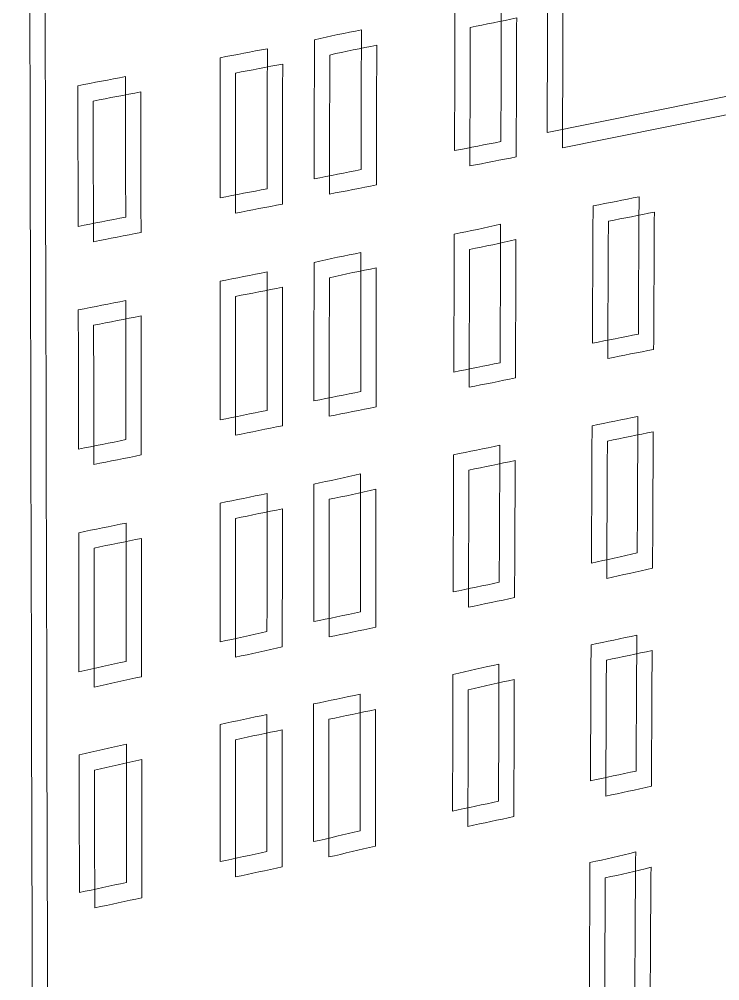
# Model space of a CAD drawing. Header units: centimetres. Extents: x -10.6 to 11.8, y -10.5 to 10.6.
# Drawn here: x -0.748 to -0.005, y -7.858 to -6.837 of the extents above; entities that cross this region are included whole.
import ezdxf

# ---------------------------------------------------------------- set-up
doc = ezdxf.new("R2010")
doc.units = ezdxf.units.CM
doc.header["$MEASUREMENT"] = 0
doc.layers.add('Livello 1', color=7, linetype='Continuous')

msp = doc.modelspace()

# ---------------------------------------------------------------- linework, layer by layer
at = {"layer": 'Livello 1', "color": 7, "lineweight": 9}
for points, knots in [([(0.83948, -9.50763), (0.85905, -8.36468), (0.87924, -7.18582), (0.89998, -5.9748), (0.89998, -5.9748), (0.92135, -4.72713), (0.9434, -3.43981), (0.96611, -2.11284), (0.96611, -2.11284), (0.87608, -2.11956), (0.78571, -2.12631), (0.695, -2.13308), (0.695, -2.13308), (0.60394, -2.13988), (0.5122, -2.14673), (0.42012, -2.15361), (0.42012, -2.15361), (0.41121, -2.97352), (0.40261, -3.77751), (0.39403, -4.56558), (0.39403, -4.56558), (0.3856, -5.33926), (0.3773, -6.10007), (0.36917, -6.84571), (0.36917, -6.84571), (0.27744, -6.8644), (0.18533, -6.8828), (0.09288, -6.90126), (0.09288, -6.90126), (-0.00021, -6.91985), (-0.09379, -6.9385), (-0.18779, -6.95764), (-0.18779, -6.95764), (-0.18465, -6.20091), (-0.18143, -5.42959), (-0.17818, -4.64521), (-0.17818, -4.64521), (-0.17487, -3.84547), (-0.17149, -3.02958), (-0.16805, -2.19757), (-0.16805, -2.19757), (-0.26357, -2.2047), (-0.35943, -2.21187), (-0.45597, -2.21908), (-0.45597, -2.21908), (-0.55285, -2.2263), (-0.65025, -2.23359), (-0.74799, -2.24091), (-0.74799, -2.24091), (-0.74467, -3.62596), (-0.74144, -4.96899), (-0.73815, -6.26838), (-0.73815, -6.26838), (-0.73497, -7.52807), (-0.73203, -8.752), (-0.72903, -9.93773), (-0.72903, -9.93773), (-0.68793, -9.92645), (-0.64683, -9.91514), (-0.60573, -9.90386), (-0.60573, -9.90386), (-0.60618, -9.92495), (-0.60663, -9.94526), (-0.60708, -9.96558), (-0.60708, -9.96558), (-0.59907, -9.97269), (-0.59091, -9.97976), (-0.58276, -9.98606), (-0.58276, -9.98606), (-0.36244, -9.92509), (-0.14463, -9.86479), (0.07082, -9.80517), (0.07082, -9.80517), (0.28362, -9.74629), (0.49453, -9.68792), (0.70278, -9.63027), (0.70278, -9.63027), (0.71043, -9.61996), (0.7181, -9.60887), (0.72576, -9.59778), (0.72576, -9.59778), (0.72637, -9.57818), (0.727, -9.5586), (0.72763, -9.53826), (0.72763, -9.53826), (0.7648, -9.52806), (0.80214, -9.51784), (0.83948, -9.50763)], [0, 0, 0, 0, 0.0454545, 0.0454545, 0.0454545, 0.0454545, 0.0909091, 0.0909091, 0.0909091, 0.0909091, 0.1363636, 0.1363636, 0.1363636, 0.1363636, 0.1818182, 0.1818182, 0.1818182, 0.1818182, 0.2272727, 0.2272727, 0.2272727, 0.2272727, 0.2727273, 0.2727273, 0.2727273, 0.2727273, 0.3181818, 0.3181818, 0.3181818, 0.3181818, 0.3636364, 0.3636364, 0.3636364, 0.3636364, 0.4090909, 0.4090909, 0.4090909, 0.4090909, 0.4545455, 0.4545455, 0.4545455, 0.4545455, 0.5, 0.5, 0.5, 0.5, 0.5454545, 0.5454545, 0.5454545, 0.5454545, 0.5909091, 0.5909091, 0.5909091, 0.5909091, 0.6363636, 0.6363636, 0.6363636, 0.6363636, 0.6818182, 0.6818182, 0.6818182, 0.6818182, 0.7272727, 0.7272727, 0.7272727, 0.7272727, 0.7727273, 0.7727273, 0.7727273, 0.7727273, 0.8181818, 0.8181818, 0.8181818, 0.8181818, 0.8636364, 0.8636364, 0.8636364, 0.8636364, 0.9090909, 0.9090909, 0.9090909, 0.9090909, 0.9545455, 0.9545455, 0.9545455, 0.9545455, 1, 1, 1, 1]), ([(0.85573, -9.52388), (0.87531, -8.38094), (0.8955, -7.20208), (0.91624, -5.99106), (0.91624, -5.99106), (0.93761, -4.74339), (0.95965, -3.45606), (0.98237, -2.1291), (0.98237, -2.1291), (0.89234, -2.13582), (0.80196, -2.14256), (0.71126, -2.14933), (0.71126, -2.14933), (0.6202, -2.15614), (0.52846, -2.16299), (0.43638, -2.16987), (0.43638, -2.16987), (0.42746, -2.98978), (0.41887, -3.79376), (0.41028, -4.58184), (0.41028, -4.58184), (0.40185, -5.35552), (0.39355, -6.11632), (0.38542, -6.86196), (0.38542, -6.86196), (0.2937, -6.88065), (0.20158, -6.89906), (0.10914, -6.91752), (0.10914, -6.91752), (0.01605, -6.93611), (-0.07754, -6.95475), (-0.17153, -6.97389), (-0.17153, -6.97389), (-0.16839, -6.21717), (-0.16518, -5.44584), (-0.16193, -4.66146), (-0.16193, -4.66146), (-0.15861, -3.86172), (-0.15524, -3.04584), (-0.1518, -2.21383), (-0.1518, -2.21383), (-0.24731, -2.22095), (-0.34318, -2.22812), (-0.43971, -2.23533), (-0.43971, -2.23533), (-0.5366, -2.24256), (-0.634, -2.24985), (-0.73174, -2.25716), (-0.73174, -2.25716), (-0.72842, -3.64221), (-0.72518, -4.98524), (-0.7219, -6.28463), (-0.7219, -6.28463), (-0.71871, -7.54433), (-0.71578, -8.76825), (-0.71277, -9.95399), (-0.71277, -9.95399), (-0.67167, -9.94271), (-0.63058, -9.9314), (-0.58948, -9.92012), (-0.58948, -9.92012), (-0.58992, -9.94121), (-0.59037, -9.96152), (-0.59082, -9.98184), (-0.59082, -9.98184), (-0.58282, -9.98895), (-0.57466, -9.99602), (-0.5665, -10.00231), (-0.5665, -10.00231), (-0.34619, -9.94134), (-0.12838, -9.88104), (0.08708, -9.82143), (0.08708, -9.82143), (0.29987, -9.76254), (0.51078, -9.70418), (0.71903, -9.64652), (0.71903, -9.64652), (0.72669, -9.63622), (0.73435, -9.62513), (0.74202, -9.61403), (0.74202, -9.61403), (0.74263, -9.59444), (0.74326, -9.57485), (0.74388, -9.55451), (0.74388, -9.55451), (0.78106, -9.54432), (0.8184, -9.53409), (0.85573, -9.52388)], [0, 0, 0, 0, 0.0454545, 0.0454545, 0.0454545, 0.0454545, 0.0909091, 0.0909091, 0.0909091, 0.0909091, 0.1363636, 0.1363636, 0.1363636, 0.1363636, 0.1818182, 0.1818182, 0.1818182, 0.1818182, 0.2272727, 0.2272727, 0.2272727, 0.2272727, 0.2727273, 0.2727273, 0.2727273, 0.2727273, 0.3181818, 0.3181818, 0.3181818, 0.3181818, 0.3636364, 0.3636364, 0.3636364, 0.3636364, 0.4090909, 0.4090909, 0.4090909, 0.4090909, 0.4545455, 0.4545455, 0.4545455, 0.4545455, 0.5, 0.5, 0.5, 0.5, 0.5454545, 0.5454545, 0.5454545, 0.5454545, 0.5909091, 0.5909091, 0.5909091, 0.5909091, 0.6363636, 0.6363636, 0.6363636, 0.6363636, 0.6818182, 0.6818182, 0.6818182, 0.6818182, 0.7272727, 0.7272727, 0.7272727, 0.7272727, 0.7727273, 0.7727273, 0.7727273, 0.7727273, 0.8181818, 0.8181818, 0.8181818, 0.8181818, 0.8636364, 0.8636364, 0.8636364, 0.8636364, 0.9090909, 0.9090909, 0.9090909, 0.9090909, 0.9545455, 0.9545455, 0.9545455, 0.9545455, 1, 1, 1, 1]), ([(-0.28559, -6.82978), (-0.26916, -6.82663), (-0.25273, -6.82349), (-0.23631, -6.81956), (-0.23631, -6.81956), (-0.23648, -6.86879), (-0.23664, -6.91801), (-0.23681, -6.96724), (-0.23681, -6.96724), (-0.25336, -6.97046), (-0.26959, -6.97366), (-0.28599, -6.97687), (-0.28599, -6.97687), (-0.28586, -6.92835), (-0.28572, -6.87906), (-0.28559, -6.82978)], [0, 0, 0, 0, 0.25, 0.25, 0.25, 0.25, 0.5, 0.5, 0.5, 0.5, 0.75, 0.75, 0.75, 0.75, 1, 1, 1, 1]), ([(-0.26933, -6.84604), (-0.2529, -6.84289), (-0.23648, -6.83975), (-0.22005, -6.83581), (-0.22005, -6.83581), (-0.22022, -6.88504), (-0.22039, -6.93427), (-0.22055, -6.98349), (-0.22055, -6.98349), (-0.23711, -6.98672), (-0.25334, -6.98992), (-0.26973, -6.99312), (-0.26973, -6.99312), (-0.2696, -6.94461), (-0.26947, -6.89532), (-0.26933, -6.84604)], [0, 0, 0, 0, 0.25, 0.25, 0.25, 0.25, 0.5, 0.5, 0.5, 0.5, 0.75, 0.75, 0.75, 0.75, 1, 1, 1, 1]), ([(-0.4347, -6.85912), (-0.41827, -6.85518), (-0.40152, -6.85198), (-0.38478, -6.84879), (-0.38478, -6.84879), (-0.38502, -6.89819), (-0.3851, -6.9476), (-0.38518, -6.99701), (-0.38518, -6.99701), (-0.40173, -7.00026), (-0.41846, -7.00351), (-0.43501, -7.00674), (-0.43501, -7.00674), (-0.43496, -6.95805), (-0.43475, -6.90858), (-0.4347, -6.85912)], [0, 0, 0, 0, 0.25, 0.25, 0.25, 0.25, 0.5, 0.5, 0.5, 0.5, 0.75, 0.75, 0.75, 0.75, 1, 1, 1, 1]), ([(-0.41844, -6.87538), (-0.40202, -6.87143), (-0.38527, -6.86823), (-0.36852, -6.86504), (-0.36852, -6.86504), (-0.36876, -6.91445), (-0.36884, -6.96386), (-0.36892, -7.01326), (-0.36892, -7.01326), (-0.38548, -7.01652), (-0.4022, -7.01977), (-0.41876, -7.02299), (-0.41876, -7.02299), (-0.4187, -6.9743), (-0.41849, -6.92484), (-0.41844, -6.87538)], [0, 0, 0, 0, 0.25, 0.25, 0.25, 0.25, 0.5, 0.5, 0.5, 0.5, 0.75, 0.75, 0.75, 0.75, 1, 1, 1, 1]), ([(-0.53486, -6.87827), (-0.51812, -6.87509), (-0.50137, -6.87188), (-0.48462, -6.86866), (-0.48462, -6.86866), (-0.4848, -6.91819), (-0.48482, -6.96771), (-0.48484, -7.01724), (-0.48484, -7.01724), (-0.50157, -7.02051), (-0.51829, -7.02378), (-0.53484, -7.02703), (-0.53484, -7.02703), (-0.53485, -6.97744), (-0.53486, -6.92785), (-0.53486, -6.87827)], [0, 0, 0, 0, 0.25, 0.25, 0.25, 0.25, 0.5, 0.5, 0.5, 0.5, 0.75, 0.75, 0.75, 0.75, 1, 1, 1, 1]), ([(-0.51861, -6.89453), (-0.50187, -6.89135), (-0.48511, -6.88813), (-0.46836, -6.88492), (-0.46836, -6.88492), (-0.46854, -6.93445), (-0.46857, -6.98397), (-0.46859, -7.0335), (-0.46859, -7.0335), (-0.48531, -7.03677), (-0.50203, -7.04004), (-0.51859, -7.04328), (-0.51859, -7.04328), (-0.51859, -6.9937), (-0.5186, -6.94411), (-0.51861, -6.89453)], [0, 0, 0, 0, 0.25, 0.25, 0.25, 0.25, 0.5, 0.5, 0.5, 0.5, 0.75, 0.75, 0.75, 0.75, 1, 1, 1, 1]), ([(-0.68577, -6.90795), (-0.66902, -6.90474), (-0.65211, -6.90151), (-0.6352, -6.89827), (-0.6352, -6.89827), (-0.63513, -6.94798), (-0.63507, -6.99768), (-0.635, -7.04739), (-0.635, -7.04739), (-0.65188, -7.05069), (-0.66876, -7.05399), (-0.68548, -7.05725), (-0.68548, -7.05725), (-0.68558, -7.00748), (-0.68567, -6.95772), (-0.68577, -6.90795)], [0, 0, 0, 0, 0.25, 0.25, 0.25, 0.25, 0.5, 0.5, 0.5, 0.5, 0.75, 0.75, 0.75, 0.75, 1, 1, 1, 1]), ([(-0.66952, -6.92421), (-0.65277, -6.921), (-0.63586, -6.91776), (-0.61894, -6.91452), (-0.61894, -6.91452), (-0.61887, -6.96423), (-0.61881, -7.01393), (-0.61874, -7.06364), (-0.61874, -7.06364), (-0.63563, -7.06694), (-0.65251, -7.07024), (-0.66923, -7.07351), (-0.66923, -7.07351), (-0.66932, -7.02374), (-0.66942, -6.97398), (-0.66952, -6.92421)], [0, 0, 0, 0, 0.25, 0.25, 0.25, 0.25, 0.5, 0.5, 0.5, 0.5, 0.75, 0.75, 0.75, 0.75, 1, 1, 1, 1]), ([(-0.139, -7.03549), (-0.12262, -7.03228), (-0.10641, -7.02907), (-0.09018, -7.02583), (-0.09018, -7.02583), (-0.09044, -7.07412), (-0.09068, -7.12317), (-0.09094, -7.17145), (-0.09094, -7.17145), (-0.10728, -7.17474), (-0.12347, -7.17802), (-0.13966, -7.18129), (-0.13966, -7.18129), (-0.13944, -7.13294), (-0.13922, -7.08383), (-0.139, -7.03549)], [0, 0, 0, 0, 0.25, 0.25, 0.25, 0.25, 0.5, 0.5, 0.5, 0.5, 0.75, 0.75, 0.75, 0.75, 1, 1, 1, 1]), ([(-0.12274, -7.05175), (-0.10636, -7.04854), (-0.09015, -7.04533), (-0.07393, -7.04209), (-0.07393, -7.04209), (-0.07418, -7.09037), (-0.07443, -7.13942), (-0.07468, -7.18771), (-0.07468, -7.18771), (-0.09103, -7.191), (-0.10721, -7.19427), (-0.12341, -7.19754), (-0.12341, -7.19754), (-0.12318, -7.1492), (-0.12296, -7.10009), (-0.12274, -7.05175)], [0, 0, 0, 0, 0.25, 0.25, 0.25, 0.25, 0.5, 0.5, 0.5, 0.5, 0.75, 0.75, 0.75, 0.75, 1, 1, 1, 1]), ([(-0.28624, -7.06543), (-0.26986, -7.06219), (-0.25364, -7.05896), (-0.23711, -7.05492), (-0.23711, -7.05492), (-0.23726, -7.10415), (-0.23743, -7.15261), (-0.23759, -7.20184), (-0.23759, -7.20184), (-0.2541, -7.20516), (-0.27046, -7.20845), (-0.28681, -7.21175), (-0.28681, -7.21175), (-0.28667, -7.16323), (-0.28637, -7.11394), (-0.28624, -7.06543)], [0, 0, 0, 0, 0.25, 0.25, 0.25, 0.25, 0.5, 0.5, 0.5, 0.5, 0.75, 0.75, 0.75, 0.75, 1, 1, 1, 1]), ([(-0.26998, -7.08168), (-0.25361, -7.07844), (-0.23738, -7.07521), (-0.22085, -7.07118), (-0.22085, -7.07118), (-0.22101, -7.12041), (-0.22118, -7.16887), (-0.22133, -7.21809), (-0.22133, -7.21809), (-0.23785, -7.22141), (-0.2542, -7.2247), (-0.27055, -7.228), (-0.27055, -7.228), (-0.27041, -7.17949), (-0.27012, -7.1302), (-0.26998, -7.08168)], [0, 0, 0, 0, 0.25, 0.25, 0.25, 0.25, 0.5, 0.5, 0.5, 0.5, 0.75, 0.75, 0.75, 0.75, 1, 1, 1, 1]), ([(-0.4351, -7.09562), (-0.41856, -7.09158), (-0.40186, -7.0883), (-0.38532, -7.08501), (-0.38532, -7.08501), (-0.3854, -7.13441), (-0.38547, -7.18304), (-0.38555, -7.23245), (-0.38555, -7.23245), (-0.40206, -7.2358), (-0.41874, -7.23915), (-0.43525, -7.24247), (-0.43525, -7.24247), (-0.4352, -7.19378), (-0.43515, -7.14432), (-0.4351, -7.09562)], [0, 0, 0, 0, 0.25, 0.25, 0.25, 0.25, 0.5, 0.5, 0.5, 0.5, 0.75, 0.75, 0.75, 0.75, 1, 1, 1, 1]), ([(-0.41884, -7.11188), (-0.4023, -7.10784), (-0.3856, -7.10455), (-0.36906, -7.10126), (-0.36906, -7.10126), (-0.36914, -7.15067), (-0.36922, -7.1993), (-0.36929, -7.24871), (-0.36929, -7.24871), (-0.3858, -7.25206), (-0.40248, -7.25541), (-0.41899, -7.25873), (-0.41899, -7.25873), (-0.41894, -7.21004), (-0.41889, -7.16057), (-0.41884, -7.11188)], [0, 0, 0, 0, 0.25, 0.25, 0.25, 0.25, 0.5, 0.5, 0.5, 0.5, 0.75, 0.75, 0.75, 0.75, 1, 1, 1, 1]), ([(-0.53483, -7.11535), (-0.51829, -7.11208), (-0.50159, -7.10877), (-0.48488, -7.10546), (-0.48488, -7.10546), (-0.4849, -7.15421), (-0.48492, -7.20374), (-0.48495, -7.25249), (-0.48495, -7.25249), (-0.50162, -7.25585), (-0.51829, -7.25922), (-0.5348, -7.26256), (-0.5348, -7.26256), (-0.53481, -7.21375), (-0.53482, -7.16493), (-0.53483, -7.11535)], [0, 0, 0, 0, 0.25, 0.25, 0.25, 0.25, 0.5, 0.5, 0.5, 0.5, 0.75, 0.75, 0.75, 0.75, 1, 1, 1, 1]), ([(-0.51857, -7.13161), (-0.50203, -7.12833), (-0.48533, -7.12502), (-0.46862, -7.12172), (-0.46862, -7.12172), (-0.46865, -7.17047), (-0.46867, -7.21999), (-0.46869, -7.26874), (-0.46869, -7.26874), (-0.48536, -7.27211), (-0.50203, -7.27548), (-0.51854, -7.27881), (-0.51854, -7.27881), (-0.51855, -7.23), (-0.51857, -7.18119), (-0.51857, -7.13161)], [0, 0, 0, 0, 0.25, 0.25, 0.25, 0.25, 0.5, 0.5, 0.5, 0.5, 0.75, 0.75, 0.75, 0.75, 1, 1, 1, 1]), ([(-0.68531, -7.1459), (-0.66861, -7.1426), (-0.65174, -7.13926), (-0.63488, -7.13592), (-0.63488, -7.13592), (-0.63481, -7.18485), (-0.63475, -7.23456), (-0.63468, -7.28348), (-0.63468, -7.28348), (-0.65151, -7.28688), (-0.66835, -7.29028), (-0.68502, -7.29364), (-0.68502, -7.29364), (-0.68512, -7.24465), (-0.68522, -7.19489), (-0.68531, -7.1459)], [0, 0, 0, 0, 0.25, 0.25, 0.25, 0.25, 0.5, 0.5, 0.5, 0.5, 0.75, 0.75, 0.75, 0.75, 1, 1, 1, 1]), ([(-0.66905, -7.16215), (-0.65235, -7.15885), (-0.63549, -7.15552), (-0.61862, -7.15218), (-0.61862, -7.15218), (-0.61856, -7.20111), (-0.61849, -7.25081), (-0.61843, -7.29974), (-0.61843, -7.29974), (-0.63526, -7.30314), (-0.65209, -7.30653), (-0.66877, -7.3099), (-0.66877, -7.3099), (-0.66886, -7.26091), (-0.66896, -7.21114), (-0.66905, -7.16215)], [0, 0, 0, 0, 0.25, 0.25, 0.25, 0.25, 0.5, 0.5, 0.5, 0.5, 0.75, 0.75, 0.75, 0.75, 1, 1, 1, 1]), ([(-0.14005, -7.26876), (-0.12388, -7.26545), (-0.10771, -7.26215), (-0.09138, -7.25882), (-0.09138, -7.25882), (-0.09162, -7.3071), (-0.09188, -7.35539), (-0.09212, -7.40367), (-0.09212, -7.40367), (-0.10842, -7.40706), (-0.12457, -7.41119), (-0.14071, -7.41455), (-0.14071, -7.41455), (-0.14049, -7.36621), (-0.14027, -7.3171), (-0.14005, -7.26876)], [0, 0, 0, 0, 0.25, 0.25, 0.25, 0.25, 0.5, 0.5, 0.5, 0.5, 0.75, 0.75, 0.75, 0.75, 1, 1, 1, 1]), ([(-0.1238, -7.28501), (-0.10762, -7.28171), (-0.09145, -7.27841), (-0.07512, -7.27507), (-0.07512, -7.27507), (-0.07537, -7.32336), (-0.07562, -7.37164), (-0.07587, -7.41993), (-0.07587, -7.41993), (-0.09217, -7.42332), (-0.10831, -7.42744), (-0.12445, -7.43081), (-0.12445, -7.43081), (-0.12424, -7.38247), (-0.12401, -7.33336), (-0.1238, -7.28501)], [0, 0, 0, 0, 0.25, 0.25, 0.25, 0.25, 0.5, 0.5, 0.5, 0.5, 0.75, 0.75, 0.75, 0.75, 1, 1, 1, 1]), ([(-0.28705, -7.29954), (-0.27072, -7.2962), (-0.25438, -7.29288), (-0.23789, -7.28952), (-0.23789, -7.28952), (-0.23805, -7.33798), (-0.23837, -7.38643), (-0.23854, -7.43489), (-0.23854, -7.43489), (-0.25484, -7.43831), (-0.27114, -7.44169), (-0.28745, -7.44509), (-0.28745, -7.44509), (-0.28731, -7.39657), (-0.28718, -7.34806), (-0.28705, -7.29954)], [0, 0, 0, 0, 0.25, 0.25, 0.25, 0.25, 0.5, 0.5, 0.5, 0.5, 0.75, 0.75, 0.75, 0.75, 1, 1, 1, 1]), ([(-0.27079, -7.3158), (-0.25446, -7.31246), (-0.23813, -7.30913), (-0.22163, -7.30577), (-0.22163, -7.30577), (-0.22179, -7.35423), (-0.22212, -7.40269), (-0.22228, -7.45115), (-0.22228, -7.45115), (-0.23858, -7.45456), (-0.25489, -7.45795), (-0.2712, -7.46134), (-0.2712, -7.46134), (-0.27106, -7.41283), (-0.27092, -7.36431), (-0.27079, -7.3158)], [0, 0, 0, 0, 0.25, 0.25, 0.25, 0.25, 0.5, 0.5, 0.5, 0.5, 0.75, 0.75, 0.75, 0.75, 1, 1, 1, 1]), ([(-0.43534, -7.33058), (-0.41884, -7.32722), (-0.40218, -7.32384), (-0.38569, -7.31968), (-0.38569, -7.31968), (-0.38576, -7.36909), (-0.38584, -7.41772), (-0.38592, -7.46635), (-0.38592, -7.46635), (-0.40255, -7.4698), (-0.41901, -7.47324), (-0.43548, -7.47666), (-0.43548, -7.47666), (-0.43543, -7.42797), (-0.43538, -7.37928), (-0.43534, -7.33058)], [0, 0, 0, 0, 0.25, 0.25, 0.25, 0.25, 0.5, 0.5, 0.5, 0.5, 0.75, 0.75, 0.75, 0.75, 1, 1, 1, 1]), ([(-0.41908, -7.34684), (-0.40258, -7.34348), (-0.38593, -7.34009), (-0.36944, -7.33594), (-0.36944, -7.33594), (-0.36951, -7.38535), (-0.36959, -7.43398), (-0.36967, -7.48261), (-0.36967, -7.48261), (-0.3863, -7.48605), (-0.40276, -7.4895), (-0.41923, -7.49291), (-0.41923, -7.49291), (-0.41917, -7.44422), (-0.41912, -7.39553), (-0.41908, -7.34684)], [0, 0, 0, 0, 0.25, 0.25, 0.25, 0.25, 0.5, 0.5, 0.5, 0.5, 0.75, 0.75, 0.75, 0.75, 1, 1, 1, 1]), ([(-0.53479, -7.35088), (-0.51829, -7.34751), (-0.50164, -7.34411), (-0.48498, -7.3407), (-0.48498, -7.3407), (-0.485, -7.38945), (-0.48502, -7.43821), (-0.48504, -7.48695), (-0.48504, -7.48695), (-0.50167, -7.49119), (-0.51829, -7.49465), (-0.53476, -7.49809), (-0.53476, -7.49809), (-0.53477, -7.44928), (-0.53478, -7.39969), (-0.53479, -7.35088)], [0, 0, 0, 0, 0.25, 0.25, 0.25, 0.25, 0.5, 0.5, 0.5, 0.5, 0.75, 0.75, 0.75, 0.75, 1, 1, 1, 1]), ([(-0.51853, -7.36713), (-0.50203, -7.36376), (-0.48538, -7.36036), (-0.46873, -7.35696), (-0.46873, -7.35696), (-0.46874, -7.40571), (-0.46876, -7.45446), (-0.46878, -7.50321), (-0.46878, -7.50321), (-0.48541, -7.50745), (-0.50204, -7.51091), (-0.5185, -7.51435), (-0.5185, -7.51435), (-0.51851, -7.46553), (-0.51852, -7.41595), (-0.51853, -7.36713)], [0, 0, 0, 0, 0.25, 0.25, 0.25, 0.25, 0.5, 0.5, 0.5, 0.5, 0.75, 0.75, 0.75, 0.75, 1, 1, 1, 1]), ([(-0.68485, -7.38229), (-0.6682, -7.37889), (-0.65138, -7.37546), (-0.63456, -7.37203), (-0.63456, -7.37203), (-0.63449, -7.42096), (-0.63443, -7.46988), (-0.63436, -7.51881), (-0.63436, -7.51881), (-0.65115, -7.52231), (-0.66794, -7.5258), (-0.68457, -7.53003), (-0.68457, -7.53003), (-0.68466, -7.48104), (-0.68475, -7.43127), (-0.68485, -7.38229)], [0, 0, 0, 0, 0.25, 0.25, 0.25, 0.25, 0.5, 0.5, 0.5, 0.5, 0.75, 0.75, 0.75, 0.75, 1, 1, 1, 1]), ([(-0.66859, -7.39854), (-0.65194, -7.39514), (-0.63512, -7.39171), (-0.6183, -7.38828), (-0.6183, -7.38828), (-0.61824, -7.43721), (-0.61817, -7.48614), (-0.61811, -7.53507), (-0.61811, -7.53507), (-0.63489, -7.53856), (-0.65168, -7.54205), (-0.66831, -7.54628), (-0.66831, -7.54628), (-0.6684, -7.4973), (-0.6685, -7.44753), (-0.66859, -7.39854)], [0, 0, 0, 0, 0.25, 0.25, 0.25, 0.25, 0.5, 0.5, 0.5, 0.5, 0.75, 0.75, 0.75, 0.75, 1, 1, 1, 1]), ([(-0.1411, -7.50126), (-0.12498, -7.49786), (-0.10885, -7.49446), (-0.09256, -7.49104), (-0.09256, -7.49104), (-0.09281, -7.53856), (-0.09306, -7.58684), (-0.0933, -7.63513), (-0.0933, -7.63513), (-0.10956, -7.63861), (-0.12566, -7.64206), (-0.14176, -7.64552), (-0.14176, -7.64552), (-0.14154, -7.59794), (-0.14133, -7.5496), (-0.1411, -7.50126)], [0, 0, 0, 0, 0.25, 0.25, 0.25, 0.25, 0.5, 0.5, 0.5, 0.5, 0.75, 0.75, 0.75, 0.75, 1, 1, 1, 1]), ([(-0.12485, -7.51751), (-0.10872, -7.51411), (-0.0926, -7.51072), (-0.07631, -7.5073), (-0.07631, -7.5073), (-0.07655, -7.55482), (-0.0768, -7.6031), (-0.07705, -7.65138), (-0.07705, -7.65138), (-0.0933, -7.65486), (-0.1094, -7.65832), (-0.1255, -7.66177), (-0.1255, -7.66177), (-0.12529, -7.6142), (-0.12507, -7.56586), (-0.12485, -7.51751)], [0, 0, 0, 0, 0.25, 0.25, 0.25, 0.25, 0.5, 0.5, 0.5, 0.5, 0.75, 0.75, 0.75, 0.75, 1, 1, 1, 1]), ([(-0.28769, -7.53288), (-0.2714, -7.52868), (-0.25512, -7.52526), (-0.23883, -7.52181), (-0.23883, -7.52181), (-0.23899, -7.57027), (-0.23915, -7.61872), (-0.23932, -7.66718), (-0.23932, -7.66718), (-0.25558, -7.67069), (-0.27184, -7.67417), (-0.2881, -7.67765), (-0.2881, -7.67765), (-0.28796, -7.62914), (-0.28783, -7.58062), (-0.28769, -7.53288)], [0, 0, 0, 0, 0.25, 0.25, 0.25, 0.25, 0.5, 0.5, 0.5, 0.5, 0.75, 0.75, 0.75, 0.75, 1, 1, 1, 1]), ([(-0.27143, -7.54913), (-0.25515, -7.54494), (-0.23886, -7.54152), (-0.22257, -7.53806), (-0.22257, -7.53806), (-0.22274, -7.58652), (-0.2229, -7.63498), (-0.22306, -7.68344), (-0.22306, -7.68344), (-0.23932, -7.68695), (-0.25558, -7.69043), (-0.27184, -7.69391), (-0.27184, -7.69391), (-0.2717, -7.64539), (-0.27157, -7.59688), (-0.27143, -7.54913)], [0, 0, 0, 0, 0.25, 0.25, 0.25, 0.25, 0.5, 0.5, 0.5, 0.5, 0.75, 0.75, 0.75, 0.75, 1, 1, 1, 1]), ([(-0.43557, -7.564), (-0.41912, -7.56055), (-0.40267, -7.55707), (-0.38606, -7.55359), (-0.38606, -7.55359), (-0.38614, -7.60222), (-0.38621, -7.65085), (-0.38629, -7.69872), (-0.38629, -7.69872), (-0.40288, -7.70225), (-0.41929, -7.70657), (-0.43571, -7.71008), (-0.43571, -7.71008), (-0.43567, -7.66138), (-0.43562, -7.61269), (-0.43557, -7.564)], [0, 0, 0, 0, 0.25, 0.25, 0.25, 0.25, 0.5, 0.5, 0.5, 0.5, 0.75, 0.75, 0.75, 0.75, 1, 1, 1, 1]), ([(-0.41931, -7.58026), (-0.40287, -7.5768), (-0.38642, -7.57332), (-0.36981, -7.56984), (-0.36981, -7.56984), (-0.36988, -7.61848), (-0.36996, -7.66711), (-0.37004, -7.71497), (-0.37004, -7.71497), (-0.38662, -7.71851), (-0.40304, -7.72282), (-0.41946, -7.72633), (-0.41946, -7.72633), (-0.41941, -7.67763), (-0.41936, -7.62895), (-0.41931, -7.58026)], [0, 0, 0, 0, 0.25, 0.25, 0.25, 0.25, 0.5, 0.5, 0.5, 0.5, 0.75, 0.75, 0.75, 0.75, 1, 1, 1, 1]), ([(-0.53474, -7.58563), (-0.51829, -7.58217), (-0.50169, -7.57867), (-0.48508, -7.57517), (-0.48508, -7.57517), (-0.4851, -7.62315), (-0.48512, -7.6719), (-0.48514, -7.72065), (-0.48514, -7.72065), (-0.50172, -7.72421), (-0.5183, -7.72777), (-0.53472, -7.73129), (-0.53472, -7.73129), (-0.53473, -7.68326), (-0.53473, -7.63445), (-0.53474, -7.58563)], [0, 0, 0, 0, 0.25, 0.25, 0.25, 0.25, 0.5, 0.5, 0.5, 0.5, 0.75, 0.75, 0.75, 0.75, 1, 1, 1, 1]), ([(-0.51849, -7.60189), (-0.50204, -7.59843), (-0.48543, -7.59493), (-0.46882, -7.59143), (-0.46882, -7.59143), (-0.46884, -7.63941), (-0.46886, -7.68816), (-0.46888, -7.73691), (-0.46888, -7.73691), (-0.48546, -7.74046), (-0.50205, -7.74402), (-0.51846, -7.74755), (-0.51846, -7.74755), (-0.51847, -7.69952), (-0.51848, -7.6507), (-0.51849, -7.60189)], [0, 0, 0, 0, 0.25, 0.25, 0.25, 0.25, 0.5, 0.5, 0.5, 0.5, 0.75, 0.75, 0.75, 0.75, 1, 1, 1, 1]), ([(-0.68439, -7.6179), (-0.66779, -7.6144), (-0.65101, -7.6101), (-0.63424, -7.60658), (-0.63424, -7.60658), (-0.63434, -7.6555), (-0.63427, -7.70443), (-0.6342, -7.75336), (-0.6342, -7.75336), (-0.65079, -7.75695), (-0.66753, -7.76054), (-0.68411, -7.76409), (-0.68411, -7.76409), (-0.6842, -7.7151), (-0.6843, -7.66611), (-0.68439, -7.6179)], [0, 0, 0, 0, 0.25, 0.25, 0.25, 0.25, 0.5, 0.5, 0.5, 0.5, 0.75, 0.75, 0.75, 0.75, 1, 1, 1, 1]), ([(-0.66814, -7.63416), (-0.65153, -7.63066), (-0.63476, -7.62636), (-0.61798, -7.62283), (-0.61798, -7.62283), (-0.61809, -7.67176), (-0.61801, -7.72069), (-0.61795, -7.76962), (-0.61795, -7.76962), (-0.63453, -7.7732), (-0.65128, -7.77679), (-0.66785, -7.78035), (-0.66785, -7.78035), (-0.66795, -7.73135), (-0.66804, -7.68237), (-0.66814, -7.63416)], [0, 0, 0, 0, 0.25, 0.25, 0.25, 0.25, 0.5, 0.5, 0.5, 0.5, 0.75, 0.75, 0.75, 0.75, 1, 1, 1, 1]), ([(-0.14231, -7.73222), (-0.12607, -7.72874), (-0.10999, -7.72525), (-0.09374, -7.72097), (-0.09374, -7.72097), (-0.09416, -7.76924), (-0.09439, -7.81676), (-0.09464, -7.86504), (-0.09464, -7.86504), (-0.1107, -7.86862), (-0.12691, -7.87216), (-0.14296, -7.87572), (-0.14296, -7.87572), (-0.14274, -7.82814), (-0.14253, -7.7798), (-0.14231, -7.73222)], [0, 0, 0, 0, 0.25, 0.25, 0.25, 0.25, 0.5, 0.5, 0.5, 0.5, 0.75, 0.75, 0.75, 0.75, 1, 1, 1, 1]), ([(-0.12605, -7.74848), (-0.10982, -7.74499), (-0.09373, -7.74151), (-0.07749, -7.73722), (-0.07749, -7.73722), (-0.0779, -7.7855), (-0.07814, -7.83302), (-0.07838, -7.8813), (-0.07838, -7.8813), (-0.09444, -7.88487), (-0.11066, -7.88842), (-0.1267, -7.89197), (-0.1267, -7.89197), (-0.12649, -7.8444), (-0.12627, -7.79606), (-0.12605, -7.74848)], [0, 0, 0, 0, 0.25, 0.25, 0.25, 0.25, 0.5, 0.5, 0.5, 0.5, 0.75, 0.75, 0.75, 0.75, 1, 1, 1, 1])]:
    msp.add_open_spline(points, degree=3, knots=knots, dxfattribs=at)

doc.saveas('drawing.dxf')
